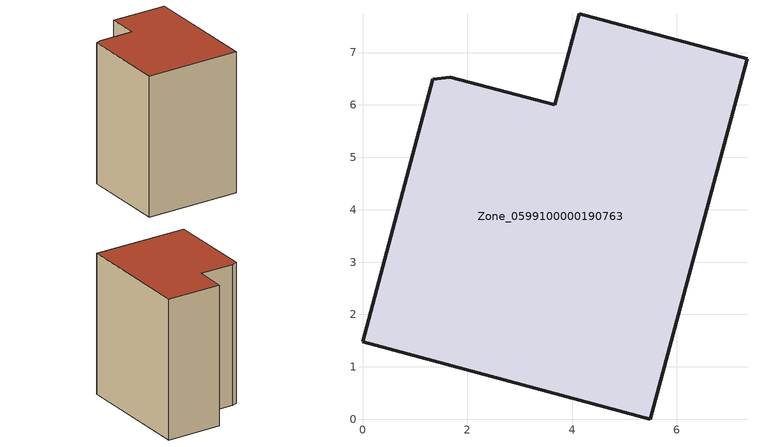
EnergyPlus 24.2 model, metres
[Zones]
Zone_0599100000190763
 floor ground (C_G): 4.14,7.74 7.34,6.88 5.49,0 0,1.48 1.34,6.49 1.67,6.53 3.67,6 z0
 wall outside (C_F): 0,1.48 5.49,0 7.34,6.88 4.14,7.74 3.67,6 1.67,6.53 1.34,6.49 0,1.48 z0:8.47
 roof outside (C_R): 1.67,6.53 1.34,6.49 0,1.48 5.49,0 7.34,6.88 4.14,7.74 3.67,6 z8.47
[BUILDING]
Pand.0599100000190763: North Axis=0; Terrain=City; Loads Convergence Tolerance Value=0.04; Temperature Convergence Tolerance Value=0.4; Solar Distribution=FullExterior; Maximum Number of Warmup Days=25; Minimum Number of Warmup Days=1
[Site:Location]
Rotterdam.The.Hague.AP_ZH_NLD Design_Conditions: Latitude=51.96; Longitude=4.45; Time Zone=1; Elevation=-4.5
[SITE:GROUNDTEMPERATURE:BUILDINGSURFACE]
18, 18, 18, 18, 18, 18, 18, 18, 18, 18, 18, 18
[MATERIAL] Thermal Absorptance=0.9; Solar Absorptance=0.7; Visible Absorptance=0.7
Name | Roughness | Thickness | Conductivity | Density | Specific Heat
G.TC.1975-1991 | MediumSmooth | 0.15 | 0.288461 | 540 | 1210
F.TC.1975-1991 | Rough | 0.3 | 0.230769 | 1920 | 840
R.TC.1975-1991 | MediumRough | 0.2 | 0.153846 | 1500 | 1000
[CONSTRUCTION]
C_G: G.TC.1975-1991
C_F: F.TC.1975-1991
C_R: R.TC.1975-1991
[ZONE]
Zone_0599100000190763: Type=1; Multiplier=1; Ceiling Height=Autocalculate; Volume=Autocalculate; Floor Area=autocalculate; Part of Total Floor Area=Yes
[ZONEINFILTRATION:DESIGNFLOWRATE]
Infil_Zone_0599100000190763: Zone or ZoneList or Space or SpaceList=Zone_0599100000190763; Schedule=AlwaysOn; Design Flow Rate Calculation Method=Flow/Area; Flow Rate per Floor Area=0.003; Constant Term Coefficient=1; Temperature Term Coefficient=0; Velocity Term Coefficient=0; Velocity Squared Term Coefficient=0
[HVACTEMPLATE:ZONE:IDEALLOADSAIRSYSTEM]
Zone_0599100000190763: Maximum Heating Supply Air Temperature=50; Minimum Cooling Supply Air Temperature=13; Maximum Heating Supply Air Humidity Ratio=0.0156; Minimum Cooling Supply Air Humidity Ratio=0.0077; Heating Limit=NoLimit; Cooling Limit=NoLimit; Dehumidification Control Type=ConstantSensibleHeatRatio; Cooling Sensible Heat Ratio=0.7; Dehumidification Setpoint=60; Humidification Control Type=None; Humidification Setpoint=30; Outdoor Air Method=None; Outdoor Air Flow Rate per Person=0.00944; Outdoor Air Flow Rate per Zone Floor Area=0; Outdoor Air Flow Rate per Zone=0; Demand Controlled Ventilation Type=None; Outdoor Air Economizer Type=NoEconomizer; Heat Recovery Type=None; Sensible Heat Recovery Effectiveness=0.7; Latent Heat Recovery Effectiveness=0.65
[ZONECONTROL:THERMOSTAT]
ThermostatControl_Zone_0599100000190763: Zone or ZoneList=Zone_0599100000190763; Control Type Schedule=DualSetpointControlType; Control 1=Thermostat_Zone_0599100000190763; Temperature Difference Between Cutout And Setpoint=0
[THERMOSTATSETPOINT:DUALSETPOINT]
Thermostat_Zone_0599100000190763: Heating Setpoint Temperature Schedule=HeatingSetpoint_Zone_0599100000190763; Cooling Setpoint Temperature Schedule=CoolingSetpoint_Zone_0599100000190763
[SCHEDULE:COMPACT]
HeatingSetpoint_Zone_0599100000190763: Through: 12/31, For: AllDays, Until: 24:00, 21
CoolingSetpoint_Zone_0599100000190763: Through: 12/31, For: AllDays, Until: 24:00, 24
DualSetpointControlType: Through: 12/31, For: AllDays, Until: 24:00, 4
AlwaysOn: Through: 12/31, For: AllDays, Until: 24:00, 1
